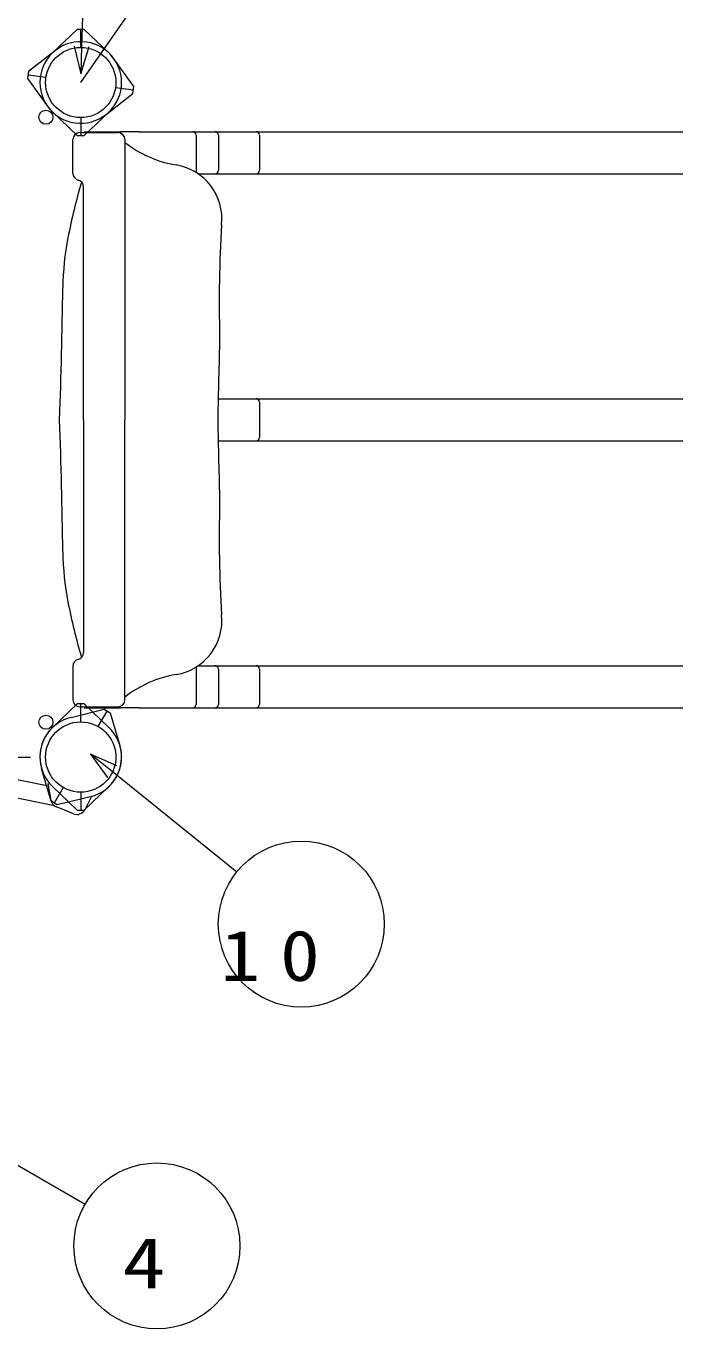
# Model space of a CAD drawing. Units: millimetres on the paper. Extents: x 0 to 420, y -594 to 297.
# Drawn here: x 160.9 to 184.36, y 125.77 to 172.86 of the extents above; entities that cross this region are included whole.
import ezdxf
from ezdxf.enums import TextEntityAlignment as Align

# ---------------------------------------------------------------- set-up
doc = ezdxf.new("R2010")
doc.units = ezdxf.units.MM
doc.linetypes.add('USER3', pattern=[8, 3, -1, 1, -1, 1, -1])
for name, color, linetype, lineweight in [('2D', 7, 'Continuous', 13), ('AM_5', 7, 'Continuous', 13), ('PHANTOM', 7, 'USER3', 13)]:
    doc.layers.add(name, color=color, linetype=linetype, lineweight=lineweight)
doc.styles.add('ＭＳ ゴシック', font='')
doc.styles.get('ＭＳ ゴシック').set_extended_font_data('MS Gothic')

msp = doc.modelspace()

# ---------------------------------------------------------------- linework, layer by layer
at = {"layer": '2D'}
for p, q in [((162.75, 172.746), (161.857, 171.893)), ((163.004, 172.746), (162.75, 172.746)), ((162.877, 172.095), (162.877, 172.746)), ((163.896, 171.893), (163.004, 172.746)), ((161.962, 171.984), (160.993, 171.22)), ((161.962, 171.984), (160.993, 171.22)), ((164.797, 170.682), (164.077, 171.685)), ((164.797, 170.682), (164.077, 171.685)), ((160.993, 171.22), (160.957, 170.969)), ((160.993, 171.22), (160.957, 170.969)), ((160.957, 170.969), (161.677, 169.966)), ((160.957, 170.969), (161.677, 169.966)), ((161.619, 171.003), (160.975, 171.095)), ((161.619, 171.003), (160.975, 171.095)), ((164.134, 170.648), (164.779, 170.556)), ((164.134, 170.648), (164.779, 170.556)), ((164.761, 170.431), (164.797, 170.682)), ((164.761, 170.431), (164.797, 170.682)), ((163.791, 169.667), (164.761, 170.431)), ((163.791, 169.667), (164.761, 170.431)), ((161.857, 169.758), (162.75, 168.905)), ((162.877, 169.555), (162.877, 168.905)), ((163.004, 168.905), (163.896, 169.757)), ((162.595, 167.541), (162.595, 168.758)), ((162.75, 168.905), (163.004, 168.905)), ((162.849, 169.012), (164.221, 169.012)), ((163.004, 169.047), (164.321, 169.047)), ((164.988, 169.047), (164.321, 169.047)), ((164.475, 168.758), (164.475, 158.633)), ((164.988, 169.047), (167.068, 169.047)), ((167.051, 168.92), (167.051, 167.57)), ((167.068, 169.047), (209.196, 169.047)), ((167.856, 168.92), (167.856, 167.65)), ((169.341, 168.92), (169.341, 167.65)), ((167.121, 167.523), (209.556, 167.523)), ((162.979, 158.633), (162.979, 167.048)), ((167.846, 159.395), (209.196, 159.395)), ((169.341, 159.268), (169.341, 157.998)), ((162.979, 158.633), (162.979, 150.219)), ((164.475, 148.509), (164.475, 158.633)), ((167.846, 157.871), (209.196, 157.871)), ((162.595, 149.726), (162.595, 148.509)), ((167.051, 149.697), (167.051, 148.346)), ((167.121, 149.743), (209.196, 149.743)), ((167.856, 149.616), (167.856, 148.346)), ((169.341, 149.616), (169.341, 148.346)), ((162.75, 148.362), (161.857, 147.509)), ((163.004, 148.362), (162.75, 148.362)), ((162.877, 147.711), (162.877, 148.362)), ((163.896, 147.509), (163.004, 148.362)), ((162.528, 147.876), (163.727, 148.168)), ((162.849, 148.255), (164.221, 148.255)), ((163.004, 148.219), (164.321, 148.219)), ((163.512, 147.541), (163.837, 148.105)), ((163.727, 148.168), (163.947, 148.041)), ((163.947, 148.041), (164.294, 146.857)), ((164.988, 148.219), (164.321, 148.219)), ((164.988, 148.219), (167.068, 148.219)), ((167.068, 148.219), (209.196, 148.219)), ((154.813, 146.806), (161.715, 145.403)), ((161.926, 144.68), (154.681, 146.152)), ((156.607, 146.441), (161.06, 146.441)), ((161.806, 144.841), (161.46, 146.026)), ((161.81, 144.87), (161.7, 145.489)), ((161.81, 144.87), (161.7, 145.489)), ((161.857, 145.374), (162.75, 144.521)), ((162.242, 145.342), (161.916, 144.778)), ((162.877, 145.171), (162.877, 144.521)), ((163.004, 144.521), (163.896, 145.373)), ((162.026, 144.714), (161.806, 144.841)), ((162.618, 144.389), (161.998, 144.639)), ((162.618, 144.389), (161.998, 144.639)), ((163.226, 145.007), (162.026, 144.714)), ((163.263, 145.016), (163.02, 144.539)), ((163.263, 145.016), (163.02, 144.539)), ((162.75, 144.521), (163.004, 144.521)), ((163.033, 130.269), (159.483, 132.319))]:
    msp.add_line(p, q, dxfattribs=at)
for centre, radius in [((162.877, 170.825), 1.27), ((162.877, 170.825), 1.27), ((162.877, 170.825), 1.27), ((162.877, 170.825), 1.27), ((162.877, 170.825), 1.27), ((161.62, 169.568), 0.254), ((161.62, 147.699), 0.254), ((162.877, 146.441), 1.27), ((162.877, 146.441), 1.27), ((162.877, 146.441), 1.27), ((162.877, 146.441), 1.27), ((165.631, 128.769), 3)]:
    msp.add_circle(centre, radius, dxfattribs=at)
for centre, radius, start, end in [((162.877, 170.825), 1.476, 35.6113, 128.285), ((162.877, 170.825), 1.476, 35.6113, 128.285), ((162.877, 170.825), 1.476, 133.6687, 226.3313), ((162.877, 170.825), 1.476, 313.6632, 46.3368), ((162.877, 170.825), 1.476, 215.6168, 308.2795), ((162.877, 170.825), 1.476, 215.6168, 308.2795), ((162.849, 168.758), 0.254, 90, 180), ((164.221, 168.758), 0.254, 0, 90), ((166.995, 171.871), 4.082, 231.8851, 260.5535), ((166.924, 168.92), 0.127, 0, 90), ((167.729, 168.92), 0.127, 0, 90), ((169.214, 168.92), 0.127, 0, 90), ((166, 165.891), 1.981, 353.9916, 80.5535), ((182.405, 161.363), 20.358, 163.2676, 169.0842), ((162.849, 167.541), 0.254, 180, 255.8787), ((162.725, 167.048), 0.254, 0, 75.8787), ((167.729, 167.65), 0.127, 270, 0), ((169.214, 167.65), 0.127, 270, 0), ((215.275, 162.838), 47.391, 176.5571, 181.4592), ((172.52, 163.269), 10.291, 169.0842, 179.2128), ((-68.678, 166.583), 230.93, 358.02728, 359.21283), ((1854.752, 120.645), 1687.351, 178.60815, 178.70996), ((169.214, 159.268), 0.127, 0, 90), ((-68.678, 150.684), 230.93, 0.78717, 1.97272), ((1854.752, 196.622), 1687.351, 181.29004, 181.39185), ((169.214, 157.998), 0.127, 270, 0), ((215.275, 154.429), 47.391, 178.5408, 183.4429), ((172.52, 153.998), 10.291, 180.7872, 190.9158), ((182.405, 155.904), 20.358, 190.9158, 196.7324), ((166, 151.376), 1.981, 279.4465, 6.0084), ((162.849, 149.726), 0.254, 104.1213, 180), ((162.725, 150.219), 0.254, 284.1213, 0), ((166.995, 145.396), 4.082, 99.4465, 128.1149), ((167.729, 149.616), 0.127, 0, 90), ((169.214, 149.616), 0.127, 0, 90), ((162.849, 148.509), 0.254, 180, 270), ((164.221, 148.509), 0.254, 270, 0), ((166.924, 148.346), 0.127, 270, 0), ((167.729, 148.346), 0.127, 270, 0), ((169.214, 148.346), 0.127, 270, 0), ((162.877, 146.441), 1.476, 103.6632, 196.3368), ((162.877, 146.441), 1.476, 133.6687, 226.3313), ((162.877, 146.441), 1.476, 313.6632, 46.3368), ((162.877, 146.441), 1.476, 283.6687, 16.3313), ((162.112, 144.924), 0.307, 190.0519, 248.0519), ((162.112, 144.924), 0.307, 190.0519, 248.0519), ((162.737, 144.683), 0.318, 248.0519, 333.0519), ((162.737, 144.683), 0.318, 248.0519, 333.0519)]:
    msp.add_arc(centre, radius, start, end, dxfattribs=at)
at = {"layer": 'AM_5'}
for p, q in [((163.072, 177.476), (162.911, 172.133)), ((162.644, 172.141), (162.881, 171.134)), ((162.911, 172.133), (162.881, 171.134)), ((162.881, 171.134), (163.179, 172.125)), ((163.234, 146.543), (163.844, 145.706)), ((164.181, 146.124), (163.234, 146.543)), ((164.013, 145.915), (163.234, 146.543)), ((168.515, 142.285), (164.013, 145.915))]:
    msp.add_line(p, q, dxfattribs=at)
msp.add_circle((170.851, 140.402), 3, dxfattribs=at)
at = {"layer": 'PHANTOM'}
msp.add_line((162.877, 170.825), (174.188, 187.033), dxfattribs=at)

# ---------------------------------------------------------------- texts
at = {"layer": '2D', "style": 'ＭＳ ゴシック', "width": 1.25}
msp.add_text('4', height=1.833, dxfattribs=at).set_placement((164.381, 126.686), align=Align.BOTTOM_LEFT)
at = {"layer": 'AM_5', "insert": (167.934, 138.319), "char_height": 1.833, "attachment_point": 7, "style": 'ＭＳ ゴシック'}
msp.add_mtext('\\T1.5;\\W1.15;10', dxfattribs=at)

doc.saveas('drawing.dxf')
